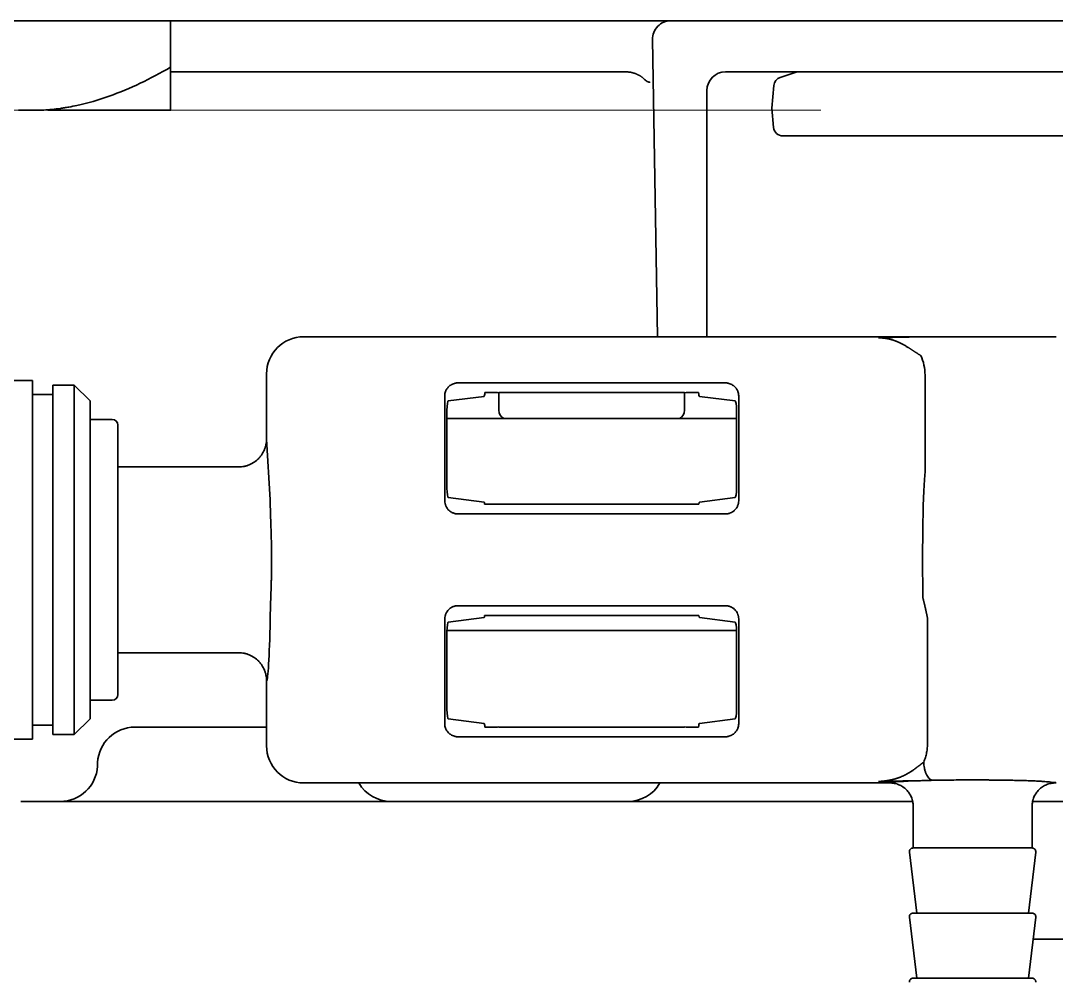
# Model space of a CAD drawing. Extents: x 5809 to 10669, y -850 to 3886.
# Drawn here: x 6519.1 to 6574.9, y 1319.1 to 1370.8 of the extents above; entities that cross this region are included whole.
import ezdxf

# ---------------------------------------------------------------- set-up
doc = ezdxf.new("R2010")
doc.units = 0
doc.header["$LTSCALE"] = 5
doc.layers.get('0').update_dxf_attribs({"linetype": 'CONTINUOUS', "lineweight": 0})
doc.layers.add('1', color=7, linetype='CONTINUOUS', true_color=0xffffff)

msp = doc.modelspace()

# ---------------------------------------------------------------- linework, layer by layer
at = {"color": 3}
msp.add_line((6462.201, 1366.019), (6562.201, 1366.019), dxfattribs=at)
at = {"layer": '1', "color": 7, "linetype": 'Continuous', "lineweight": 35}
for p, q in [((6678.573, 1370.826), (5822.573, 1370.826)), ((6527.201, 1368.319), (6527.201, 1370.826)), ((6553.177, 1367.69), (6553.14, 1369.809)), ((6551.696, 1368.076), (6527.201, 1368.076)), ((6553.177, 1367.69), (6553.419, 1353.826)), ((6557.072, 1368.076), (6575.675, 1368.076)), ((6560.923, 1368.076), (6560.019, 1367.775)), ((6559.573, 1366.126), (6559.679, 1367.344)), ((6556.073, 1367.076), (6556.073, 1353.826)), ((6519.022, 1366.019), (6520.381, 1366.019)), ((6559.573, 1366.126), (6559.664, 1365.083)), ((6567.573, 1364.626), (6560.162, 1364.626)), ((6594.656, 1364.626), (6567.573, 1364.626)), ((6534.372, 1353.826), (6574.875, 1353.826)), ((6532.373, 1348.326), (6532.373, 1351.827)), ((6567.812, 1351.767), (6567.812, 1347.04)), ((6519.773, 1351.476), (6510.573, 1351.476)), ((6519.773, 1351.476), (6519.773, 1332.176)), ((6520.873, 1351.226), (6520.873, 1332.426)), ((6522.023, 1351.226), (6520.873, 1351.226)), ((6522.023, 1351.226), (6522.023, 1332.426)), ((6522.873, 1350.376), (6522.023, 1351.226)), ((6557.028, 1351.349), (6542.717, 1351.349)), ((6520.873, 1350.726), (6519.773, 1350.726)), ((6522.873, 1350.376), (6522.873, 1333.276)), ((6541.964, 1350.646), (6541.964, 1345.006)), ((6544.08, 1350.621), (6542.153, 1350.382)), ((6544.119, 1350.826), (6544.122, 1350.826)), ((6544.415, 1350.826), (6544.122, 1350.826)), ((6544.873, 1349.876), (6544.873, 1350.826)), ((6544.873, 1350.826), (6554.873, 1350.826)), ((6554.873, 1350.826), (6554.873, 1349.876)), ((6555.624, 1350.826), (6555.331, 1350.826)), ((6555.624, 1350.826), (6555.626, 1350.826)), ((6557.593, 1350.382), (6555.666, 1350.621)), ((6557.782, 1345.006), (6557.782, 1350.646)), ((6542.084, 1349.882), (6542.084, 1345.671)), ((6557.662, 1345.671), (6557.662, 1349.882)), ((6524.073, 1349.376), (6522.873, 1349.376)), ((6542.084, 1349.426), (6557.662, 1349.426)), ((6524.373, 1341.826), (6524.373, 1349.076)), ((6532.568, 1345.058), (6532.373, 1348.326)), ((6567.812, 1347.04), (6567.812, 1346.566)), ((6530.872, 1346.826), (6524.373, 1346.826)), ((6542.153, 1345.171), (6544.08, 1344.931)), ((6555.634, 1344.824), (6544.112, 1344.824)), ((6555.666, 1344.931), (6557.593, 1345.171)), ((6542.69, 1344.293), (6557.056, 1344.293)), ((6524.373, 1334.576), (6524.373, 1341.826)), ((6557.056, 1339.36), (6542.69, 1339.36)), ((6544.08, 1338.721), (6542.153, 1338.482)), ((6555.633, 1338.826), (6544.109, 1338.826)), ((6544.113, 1338.829), (6555.634, 1338.829)), ((6557.593, 1338.482), (6555.666, 1338.721)), ((6567.948, 1338.673), (6567.948, 1331.992)), ((6541.964, 1338.646), (6541.964, 1333.006)), ((6557.782, 1333.006), (6557.782, 1338.646)), ((6542.084, 1338.026), (6557.662, 1338.026)), ((6542.084, 1337.982), (6542.084, 1333.771)), ((6557.662, 1333.771), (6557.662, 1337.982)), ((6524.373, 1336.826), (6530.872, 1336.826)), ((6532.373, 1331.825), (6532.373, 1335.326)), ((6522.873, 1334.276), (6524.073, 1334.276)), ((6522.023, 1332.426), (6522.873, 1333.276)), ((6542.153, 1333.271), (6544.08, 1333.031)), ((6555.666, 1333.031), (6557.593, 1333.271)), ((6519.773, 1332.926), (6520.873, 1332.926)), ((6525.28, 1332.826), (6526.279, 1332.826)), ((6526.279, 1332.826), (6532.373, 1332.826)), ((6544.122, 1332.826), (6544.119, 1332.826)), ((6544.122, 1332.826), (6544.415, 1332.826)), ((6554.873, 1332.826), (6544.873, 1332.826)), ((6555.331, 1332.826), (6555.624, 1332.826)), ((6555.626, 1332.826), (6555.624, 1332.826)), ((6509.373, 1332.176), (6519.773, 1332.176)), ((6520.873, 1332.426), (6522.023, 1332.426)), ((6542.717, 1332.303), (6557.028, 1332.303)), ((6523.272, 1330.721), (6523.283, 1330.931)), ((6534.372, 1329.826), (6565.923, 1329.826)), ((6574.858, 1329.843), (6574.788, 1329.844)), ((6574.823, 1329.826), (6574.875, 1329.826)), ((6519.144, 1328.826), (6525.791, 1328.826)), ((6525.791, 1328.826), (6528.672, 1328.826)), ((6528.672, 1328.826), (6551.319, 1328.826)), ((6551.319, 1328.826), (6554.17, 1328.826)), ((6554.17, 1328.826), (6555.48, 1328.826)), ((6562.545, 1328.826), (6566.499, 1328.826)), ((6573.601, 1328.826), (6604.663, 1328.826)), ((6567.173, 1328.575), (6567.173, 1326.326)), ((6573.573, 1326.326), (6573.573, 1328.575)), ((6566.974, 1326.102), (6567.373, 1322.826)), ((6573.573, 1326.326), (6567.173, 1326.326)), ((6573.373, 1322.826), (6573.771, 1326.102)), ((6566.974, 1322.602), (6567.373, 1319.326)), ((6567.173, 1322.826), (6573.573, 1322.826)), ((6573.373, 1319.326), (6573.771, 1322.602)), ((6603.159, 1321.426), (6573.628, 1321.426)), ((6567.173, 1319.326), (6573.573, 1319.326))]:
    msp.add_line(p, q, dxfattribs=at)
for centre, radius, start, end in [((6554.14, 1369.826), 1, 90, 181), ((6557.073, 1367.076), 1, 90, 180), ((6560.178, 1367.301), 0.5, 108.4349, 175), ((6560.162, 1365.126), 0.5, 185, 270), ((6524.073, 1349.076), 0.3, 0, 90), ((6524.073, 1334.576), 0.3, 270, 0), ((6525.28, 1330.826), 2, 90, 177), ((6521.275, 1330.826), 2, 270, 357), ((6539.071, 1330.826), 2, 210.001, 270), ((6551.815, 1330.826), 2, 270, 329.9996), ((6567.173, 1326.126), 0.2, 90, 186.9365), ((6573.573, 1326.126), 0.2, 353.0635, 90), ((6567.173, 1322.626), 0.2, 90, 186.9365), ((6573.573, 1322.626), 0.2, 353.0635, 90), ((6567.173, 1319.126), 0.2, 90, 186.9365), ((6573.573, 1319.126), 0.2, 353.0635, 90)]:
    msp.add_arc(centre, radius, start, end, dxfattribs=at)
for centre, major_axis, ratio, start_param, end_param in [((6512.201, 1366.02), (15.021, 0), 0.000008, 5.305406, 6.283185), ((6534.374, 1351.825), (-1.416, 1.416), 0.998783, 5.498396, 7.067974), ((6565.311, 1351.764), (1.77, 1.77), 0.998783, 5.498396, 5.931656), ((6542.154, 1349.882), (0, 0.5), 0.140541, 0.017453, 1.570796), ((6544.079, 1350.921), (0, 0.3), 0.140541, 3.159046, 4.390211), ((6544.415, 1350.809), (0.5, 0), 0.034921, 0.411993, 1.570796), ((6555.331, 1350.809), (-0.5, 0), 0.034921, -1.570796, -0.411993), ((6555.666, 1350.921), (0, 0.3), 0.140541, 1.892975, 3.124139), ((6557.592, 1349.882), (0, 0.5), 0.140541, 4.712389, 6.265732), ((6545.375, 1349.876), (-0.502, 0), 0.996195, 0, 1.119749), ((6554.371, 1349.876), (0.502, 0), 0.996195, -1.119749, 0), ((6567.873, 1341.826), (0, 5), 0.038413, 0.323811, 1.994895), ((6542.154, 1345.671), (0, 0.5), 0.140541, 1.570796, 3.124139), ((6557.592, 1345.671), (0, 0.5), 0.140541, 3.159046, 4.712389), ((6544.079, 1344.631), (0, 0.3), 0.140541, -0.872368, -0.017453), ((6555.666, 1344.631), (0, 0.3), 0.140541, 0.017453, 0.872366), ((6544.079, 1339.021), (0, 0.3), 0.140541, 3.159046, 4.012739), ((6555.666, 1339.021), (0, 0.3), 0.140541, 2.274072, 3.124139), ((6532.371, 1341.826), (0, 6.5), 0.034921, 3.14965, 4.192009), ((6542.154, 1337.982), (0, 0.5), 0.140541, 0.017453, 1.570796), ((6557.592, 1337.982), (0, 0.5), 0.140541, 4.712389, 6.265732), ((6542.154, 1333.771), (0, 0.5), 0.140541, 1.570796, 3.124139), ((6557.592, 1333.771), (0, 0.5), 0.140541, 3.159046, 4.712389), ((6544.079, 1332.731), (0, 0.3), 0.140541, -1.248618, -0.017453), ((6544.415, 1332.844), (0.5, 0), 0.034921, 4.712389, 5.871192), ((6555.331, 1332.844), (0.5, 0), 0.034921, 3.553586, 4.712389), ((6555.666, 1332.731), (0, 0.3), 0.140541, 0.017453, 1.248618), ((6534.374, 1331.827), (-1.416, -1.416), 0.998783, 5.498396, 7.067974), ((6570.373, 1329.825), (-4.45, 0), 0.034921, -0.77618, -0.009802)]:
    msp.add_ellipse(centre, major_axis=major_axis, ratio=ratio, start_param=start_param, end_param=end_param, dxfattribs=at)
for points, degree, knots in [([(6527.201, 1368.319), (6526.666, 1368.01), (6525.583, 1367.434), (6524.469, 1366.965), (6523.335, 1366.562), (6522.759, 1366.394), (6522.023, 1366.236), (6521.876, 1366.207), (6521.653, 1366.167), (6521.578, 1366.154), (6521.429, 1366.131), (6521.056, 1366.075), (6520.682, 1366.037), (6520.381, 1366.019)], 3, [0, 0, 0, 0, 0.25, 0.5, 0.5, 0.75, 0.75, 0.8125, 0.8125, 0.84375, 0.84375, 0.875, 1, 1, 1, 1]), ([(6527.201, 1366.019), (6527.201, 1366.056), (6527.201, 1366.139), (6527.201, 1366.389), (6527.201, 1366.556), (6527.201, 1366.857), (6527.201, 1366.967), (6527.201, 1367.142), (6527.201, 1367.203), (6527.201, 1367.296), (6527.201, 1367.328), (6527.201, 1367.392), (6527.201, 1367.555), (6527.201, 1367.865), (6527.201, 1368.165), (6527.201, 1368.319)], 3, [0, 0, 0, 0, 0.25, 0.25, 0.5, 0.5, 0.625, 0.625, 0.6875, 0.6875, 0.71875, 0.71875, 0.75, 0.875, 1, 1, 1, 1]), ([(6552.6, 1367.773), (6552.681, 1367.697), (6552.84, 1367.568), (6552.954, 1367.515), (6553.011, 1367.53), (6553.023, 1367.536)], 3, [0, 0, 0, 0, 0.391859, 0.866804, 1, 1, 1, 1]), ([(6565.314, 1353.766), (6565.469, 1353.772), (6565.558, 1353.776), (6565.707, 1353.782), (6566.13, 1353.797), (6566.418, 1353.803), (6566.683, 1353.809), (6566.962, 1353.813), (6567.272, 1353.816), (6567.581, 1353.816)], 2, [0, 0, 0, 0.125, 0.125, 0.25, 0.5, 0.5, 0.75, 0.75, 1, 1, 1]), ([(6567.581, 1352.817), (6567.57, 1352.823), (6567.548, 1352.836), (6567.515, 1352.856), (6567.482, 1352.876), (6567.449, 1352.897), (6567.415, 1352.918), (6567.381, 1352.939), (6567.347, 1352.961), (6567.313, 1352.983), (6567.279, 1353.005), (6567.244, 1353.028), (6567.209, 1353.051), (6567.173, 1353.074), (6567.137, 1353.097), (6567.101, 1353.121), (6567.065, 1353.145), (6567.028, 1353.169), (6566.991, 1353.193), (6566.953, 1353.217), (6566.915, 1353.241), (6566.876, 1353.266), (6566.828, 1353.295), (6566.771, 1353.33), (6566.723, 1353.358), (6566.693, 1353.375), (6566.683, 1353.381), (6566.673, 1353.387), (6566.662, 1353.393), (6566.652, 1353.398), (6566.641, 1353.404), (6566.63, 1353.41), (6566.619, 1353.416), (6566.608, 1353.422), (6566.597, 1353.428), (6566.586, 1353.435), (6566.574, 1353.441), (6566.562, 1353.447), (6566.55, 1353.453), (6566.538, 1353.459), (6566.526, 1353.465), (6566.514, 1353.471), (6566.502, 1353.478), (6566.489, 1353.484), (6566.476, 1353.49), (6566.464, 1353.496), (6566.451, 1353.503), (6566.437, 1353.509), (6566.424, 1353.515), (6566.411, 1353.521), (6566.397, 1353.527), (6566.383, 1353.534), (6566.37, 1353.54), (6566.355, 1353.546), (6566.341, 1353.552), (6566.327, 1353.558), (6566.312, 1353.564), (6566.298, 1353.57), (6566.283, 1353.576), (6566.268, 1353.582), (6566.253, 1353.588), (6566.237, 1353.594), (6566.222, 1353.6), (6566.206, 1353.606), (6566.191, 1353.612), (6566.175, 1353.617), (6566.158, 1353.623), (6566.142, 1353.629), (6566.126, 1353.634), (6566.109, 1353.64), (6566.092, 1353.645), (6566.076, 1353.65), (6566.058, 1353.656), (6566.041, 1353.661), (6566.024, 1353.666), (6566.006, 1353.671), (6565.989, 1353.676), (6565.971, 1353.681), (6565.953, 1353.686), (6565.934, 1353.69), (6565.916, 1353.695), (6565.898, 1353.699), (6565.879, 1353.703), (6565.86, 1353.708), (6565.841, 1353.712), (6565.822, 1353.716), (6565.802, 1353.72), (6565.783, 1353.723), (6565.763, 1353.727), (6565.743, 1353.73), (6565.723, 1353.734), (6565.703, 1353.737), (6565.683, 1353.74), (6565.662, 1353.743), (6565.642, 1353.746), (6565.621, 1353.748), (6565.6, 1353.751), (6565.579, 1353.753), (6565.558, 1353.755), (6565.536, 1353.757), (6565.515, 1353.759), (6565.493, 1353.76), (6565.471, 1353.762), (6565.449, 1353.763), (6565.427, 1353.764), (6565.404, 1353.765), (6565.382, 1353.765), (6565.359, 1353.766), (6565.336, 1353.766), (6565.321, 1353.766), (6565.314, 1353.766)], 3, [0, 0, 0, 0, 0.014899, 0.029973, 0.045222, 0.060648, 0.076251, 0.092031, 0.10799, 0.124128, 0.140446, 0.156945, 0.173628, 0.190494, 0.207546, 0.224786, 0.242216, 0.259837, 0.277652, 0.295663, 0.313873, 0.332285, 0.350901, 0.381608, 0.413263, 0.417906, 0.422604, 0.427356, 0.432164, 0.437026, 0.441943, 0.446915, 0.451941, 0.457021, 0.462156, 0.467345, 0.472588, 0.477886, 0.483238, 0.488643, 0.494103, 0.499616, 0.505184, 0.510805, 0.51648, 0.522208, 0.527991, 0.533827, 0.539716, 0.545659, 0.551655, 0.557705, 0.563808, 0.569964, 0.576174, 0.582437, 0.588753, 0.595122, 0.601545, 0.60802, 0.614549, 0.621131, 0.627766, 0.634454, 0.641195, 0.647989, 0.654836, 0.661737, 0.66869, 0.675696, 0.682756, 0.689868, 0.697034, 0.704253, 0.711525, 0.71885, 0.726228, 0.73366, 0.741144, 0.748683, 0.756274, 0.763919, 0.771617, 0.779369, 0.787175, 0.795034, 0.802946, 0.810913, 0.818934, 0.827008, 0.835137, 0.843319, 0.851556, 0.859847, 0.868193, 0.876593, 0.885048, 0.893558, 0.902122, 0.910742, 0.919417, 0.928147, 0.936933, 0.945774, 0.954671, 0.963624, 0.972634, 0.981699, 0.990821, 1, 1, 1, 1]), ([(6542.717, 1351.349), (6542.676, 1351.35), (6542.637, 1351.346), (6542.578, 1351.337), (6542.559, 1351.334), (6542.522, 1351.325), (6542.504, 1351.321), (6542.451, 1351.305), (6542.417, 1351.292), (6542.368, 1351.269), (6542.352, 1351.261), (6542.32, 1351.244), (6542.305, 1351.236), (6542.26, 1351.207), (6542.232, 1351.187), (6542.19, 1351.152), (6542.177, 1351.14), (6542.151, 1351.114), (6542.138, 1351.1), (6542.113, 1351.072), (6542.101, 1351.057), (6542.079, 1351.026), (6542.068, 1351.01), (6542.048, 1350.977), (6542.038, 1350.959), (6542.02, 1350.923), (6542.012, 1350.904), (6542.005, 1350.884)], 3, [0, 0, 0, 0, 0.125, 0.125, 0.1875, 0.1875, 0.25, 0.25, 0.375, 0.375, 0.4375, 0.4375, 0.5, 0.5, 0.625, 0.625, 0.6875, 0.6875, 0.75, 0.75, 0.8125, 0.8125, 0.875, 0.875, 0.9375, 0.9375, 1, 1, 1, 1]), ([(6557.74, 1350.884), (6557.733, 1350.904), (6557.725, 1350.923), (6557.708, 1350.959), (6557.698, 1350.976), (6557.678, 1351.01), (6557.667, 1351.026), (6557.645, 1351.057), (6557.633, 1351.072), (6557.596, 1351.114), (6557.57, 1351.14), (6557.529, 1351.174), (6557.515, 1351.185), (6557.486, 1351.207), (6557.471, 1351.217), (6557.426, 1351.245), (6557.394, 1351.262), (6557.329, 1351.291), (6557.296, 1351.304), (6557.242, 1351.32), (6557.224, 1351.325), (6557.187, 1351.334), (6557.149, 1351.341), (6557.11, 1351.346), (6557.069, 1351.349), (6557.049, 1351.349), (6557.028, 1351.349)], 3, [0, 0, 0, 0, 0.0625, 0.0625, 0.125, 0.125, 0.1875, 0.1875, 0.25, 0.25, 0.375, 0.375, 0.4375, 0.4375, 0.5, 0.5, 0.625, 0.625, 0.75, 0.75, 0.8125, 0.8125, 0.875, 0.9375, 0.9375, 1, 1, 1, 1]), ([(6530.872, 1346.826), (6530.878, 1346.826), (6530.884, 1346.826), (6530.896, 1346.826), (6530.903, 1346.826), (6530.921, 1346.827), (6530.958, 1346.828), (6530.995, 1346.831), (6531.069, 1346.838), (6531.117, 1346.845), (6531.19, 1346.86), (6531.214, 1346.865), (6531.262, 1346.877), (6531.286, 1346.884), (6531.356, 1346.905), (6531.448, 1346.938), (6531.537, 1346.98), (6531.602, 1347.015), (6531.623, 1347.027), (6531.665, 1347.052), (6531.686, 1347.066), (6531.789, 1347.134), (6531.864, 1347.196), (6531.968, 1347.3), (6532.001, 1347.336), (6532.048, 1347.394), (6532.063, 1347.413), (6532.093, 1347.453), (6532.107, 1347.473), (6532.175, 1347.575), (6532.221, 1347.661), (6532.268, 1347.774), (6532.277, 1347.797), (6532.294, 1347.844), (6532.301, 1347.868), (6532.323, 1347.938), (6532.335, 1347.986), (6532.363, 1348.129), (6532.373, 1348.227), (6532.373, 1348.326)], 3, [0, 0, 0, 0, 0.007813, 0.007813, 0.015625, 0.015625, 0.03125, 0.0625, 0.0625, 0.125, 0.125, 0.15625, 0.15625, 0.1875, 0.1875, 0.25, 0.3125, 0.3125, 0.34375, 0.34375, 0.375, 0.375, 0.5, 0.5, 0.5625, 0.5625, 0.59375, 0.59375, 0.625, 0.625, 0.75, 0.75, 0.78125, 0.78125, 0.8125, 0.8125, 0.875, 0.875, 1, 1, 1, 1]), ([(6532.568, 1345.058), (6532.57, 1344.928), (6532.572, 1344.798), (6532.579, 1344.535), (6532.583, 1344.403), (6532.597, 1344.005), (6532.607, 1343.736), (6532.618, 1343.397), (6532.62, 1343.329), (6532.624, 1343.193), (6532.626, 1343.125), (6532.632, 1342.92), (6532.635, 1342.783), (6532.643, 1342.372), (6532.649, 1341.823), (6532.643, 1341.276), (6532.636, 1340.934), (6532.635, 1340.866), (6532.632, 1340.729), (6532.63, 1340.661), (6532.624, 1340.456), (6532.62, 1340.32), (6532.607, 1339.914), (6532.597, 1339.646), (6532.583, 1339.249), (6532.579, 1339.117), (6532.572, 1338.854), (6532.57, 1338.724), (6532.568, 1338.594)], 3, [0, 0, 0, 0, 0.0625, 0.0625, 0.125, 0.125, 0.25, 0.25, 0.28125, 0.28125, 0.3125, 0.3125, 0.375, 0.375, 0.5, 0.625, 0.625, 0.65625, 0.65625, 0.6875, 0.6875, 0.75, 0.75, 0.875, 0.875, 0.9375, 0.9375, 1, 1, 1, 1]), ([(6541.964, 1345.006), (6541.964, 1344.958), (6541.969, 1344.911), (6541.983, 1344.842), (6541.989, 1344.82), (6541.999, 1344.786), (6542.003, 1344.774), (6542.011, 1344.752), (6542.016, 1344.741), (6542.039, 1344.687), (6542.061, 1344.646), (6542.095, 1344.597), (6542.102, 1344.588), (6542.116, 1344.569), (6542.123, 1344.559), (6542.146, 1344.532), (6542.162, 1344.515), (6542.213, 1344.466), (6542.249, 1344.437), (6542.299, 1344.404), (6542.309, 1344.398), (6542.33, 1344.386), (6542.36, 1344.369), (6542.414, 1344.345), (6542.458, 1344.329), (6542.503, 1344.316), (6542.526, 1344.31), (6542.596, 1344.297), (6542.643, 1344.292), (6542.69, 1344.293)], 3, [0, 0, 0, 0, 0.125, 0.125, 0.1875, 0.1875, 0.21875, 0.21875, 0.25, 0.25, 0.375, 0.375, 0.40625, 0.40625, 0.4375, 0.4375, 0.5, 0.5, 0.625, 0.625, 0.65625, 0.65625, 0.6875, 0.75, 0.8125, 0.8125, 0.875, 0.875, 1, 1, 1, 1]), ([(6557.056, 1344.293), (6557.103, 1344.292), (6557.15, 1344.297), (6557.219, 1344.31), (6557.242, 1344.316), (6557.287, 1344.329), (6557.309, 1344.337), (6557.375, 1344.363), (6557.416, 1344.385), (6557.475, 1344.423), (6557.495, 1344.437), (6557.532, 1344.466), (6557.549, 1344.482), (6557.6, 1344.531), (6557.63, 1344.567), (6557.67, 1344.625), (6557.683, 1344.646), (6557.706, 1344.687), (6557.726, 1344.729), (6557.743, 1344.773), (6557.757, 1344.818), (6557.763, 1344.841), (6557.777, 1344.911), (6557.782, 1344.958), (6557.782, 1345.006)], 3, [0, 0, 0, 0, 0.125, 0.125, 0.1875, 0.1875, 0.25, 0.25, 0.375, 0.375, 0.4375, 0.4375, 0.5, 0.5, 0.625, 0.625, 0.6875, 0.6875, 0.75, 0.8125, 0.8125, 0.875, 0.875, 1, 1, 1, 1]), ([(6542.69, 1339.36), (6542.643, 1339.36), (6542.596, 1339.355), (6542.527, 1339.342), (6542.504, 1339.337), (6542.459, 1339.323), (6542.437, 1339.316), (6542.371, 1339.289), (6542.329, 1339.268), (6542.27, 1339.229), (6542.251, 1339.215), (6542.214, 1339.186), (6542.196, 1339.17), (6542.146, 1339.121), (6542.116, 1339.085), (6542.075, 1339.027), (6542.063, 1339.007), (6542.04, 1338.965), (6542.019, 1338.923), (6542.003, 1338.879), (6541.989, 1338.834), (6541.983, 1338.811), (6541.969, 1338.741), (6541.964, 1338.694), (6541.964, 1338.646)], 3, [0, 0, 0, 0, 0.125, 0.125, 0.1875, 0.1875, 0.25, 0.25, 0.375, 0.375, 0.4375, 0.4375, 0.5, 0.5, 0.625, 0.625, 0.6875, 0.6875, 0.75, 0.8125, 0.8125, 0.875, 0.875, 1, 1, 1, 1]), ([(6557.782, 1338.646), (6557.782, 1338.694), (6557.777, 1338.741), (6557.763, 1338.81), (6557.757, 1338.833), (6557.747, 1338.867), (6557.743, 1338.878), (6557.734, 1338.9), (6557.73, 1338.911), (6557.707, 1338.965), (6557.684, 1339.006), (6557.651, 1339.055), (6557.644, 1339.065), (6557.63, 1339.083), (6557.622, 1339.093), (6557.599, 1339.12), (6557.583, 1339.137), (6557.533, 1339.186), (6557.496, 1339.216), (6557.447, 1339.248), (6557.437, 1339.254), (6557.416, 1339.266), (6557.385, 1339.283), (6557.332, 1339.308), (6557.288, 1339.323), (6557.243, 1339.336), (6557.22, 1339.342), (6557.15, 1339.355), (6557.103, 1339.36), (6557.056, 1339.36)], 3, [0, 0, 0, 0, 0.125, 0.125, 0.1875, 0.1875, 0.21875, 0.21875, 0.25, 0.25, 0.375, 0.375, 0.40625, 0.40625, 0.4375, 0.4375, 0.5, 0.5, 0.625, 0.625, 0.65625, 0.65625, 0.6875, 0.75, 0.8125, 0.8125, 0.875, 0.875, 1, 1, 1, 1]), ([(6567.698, 1339.769), (6567.702, 1339.754), (6567.709, 1339.726), (6567.72, 1339.683), (6567.732, 1339.64), (6567.743, 1339.596), (6567.754, 1339.552), (6567.765, 1339.507), (6567.776, 1339.462), (6567.787, 1339.417), (6567.798, 1339.371), (6567.808, 1339.325), (6567.819, 1339.278), (6567.827, 1339.241), (6567.833, 1339.211), (6567.838, 1339.191), (6567.842, 1339.17), (6567.847, 1339.15), (6567.851, 1339.129), (6567.856, 1339.108), (6567.86, 1339.087), (6567.865, 1339.066), (6567.869, 1339.045), (6567.874, 1339.024), (6567.879, 1339.002), (6567.883, 1338.981), (6567.888, 1338.96), (6567.893, 1338.938), (6567.898, 1338.916), (6567.902, 1338.895), (6567.907, 1338.873), (6567.912, 1338.851), (6567.916, 1338.829), (6567.921, 1338.807), (6567.925, 1338.785), (6567.93, 1338.763), (6567.935, 1338.741), (6567.939, 1338.718), (6567.943, 1338.696), (6567.946, 1338.681), (6567.948, 1338.673)], 3, [0, 0, 0, 0, 0.041436, 0.082971, 0.124598, 0.166309, 0.208099, 0.24996, 0.291886, 0.333869, 0.375902, 0.41798, 0.460094, 0.502238, 0.520581, 0.538989, 0.557459, 0.575993, 0.594591, 0.613253, 0.631979, 0.650769, 0.669623, 0.688541, 0.707524, 0.72657, 0.745681, 0.764857, 0.784097, 0.803402, 0.822771, 0.842205, 0.861703, 0.881266, 0.900894, 0.920586, 0.940342, 0.960164, 0.98005, 1, 1, 1, 1]), ([(6532.373, 1335.326), (6532.373, 1335.425), (6532.363, 1335.523), (6532.335, 1335.667), (6532.323, 1335.714), (6532.301, 1335.785), (6532.294, 1335.808), (6532.277, 1335.855), (6532.268, 1335.878), (6532.221, 1335.991), (6532.175, 1336.077), (6532.107, 1336.179), (6532.093, 1336.199), (6532.063, 1336.239), (6532.048, 1336.258), (6532.001, 1336.316), (6531.968, 1336.352), (6531.864, 1336.456), (6531.789, 1336.518), (6531.686, 1336.586), (6531.665, 1336.6), (6531.623, 1336.625), (6531.602, 1336.637), (6531.537, 1336.672), (6531.448, 1336.714), (6531.356, 1336.747), (6531.286, 1336.768), (6531.262, 1336.775), (6531.214, 1336.787), (6531.19, 1336.792), (6531.117, 1336.807), (6531.069, 1336.814), (6530.995, 1336.821), (6530.958, 1336.824), (6530.921, 1336.825), (6530.903, 1336.826), (6530.896, 1336.826), (6530.884, 1336.826), (6530.878, 1336.826), (6530.872, 1336.826)], 3, [0, 0, 0, 0, 0.125, 0.125, 0.1875, 0.1875, 0.21875, 0.21875, 0.25, 0.25, 0.375, 0.375, 0.40625, 0.40625, 0.4375, 0.4375, 0.5, 0.5, 0.625, 0.625, 0.65625, 0.65625, 0.6875, 0.6875, 0.75, 0.8125, 0.8125, 0.84375, 0.84375, 0.875, 0.875, 0.9375, 0.9375, 0.96875, 0.984375, 0.984375, 0.992187, 0.992187, 1, 1, 1, 1]), ([(6542.005, 1332.768), (6542.013, 1332.748), (6542.021, 1332.729), (6542.038, 1332.693), (6542.047, 1332.676), (6542.068, 1332.642), (6542.078, 1332.626), (6542.101, 1332.595), (6542.113, 1332.58), (6542.15, 1332.538), (6542.176, 1332.513), (6542.217, 1332.478), (6542.231, 1332.467), (6542.26, 1332.446), (6542.275, 1332.436), (6542.32, 1332.407), (6542.351, 1332.39), (6542.416, 1332.361), (6542.45, 1332.348), (6542.504, 1332.332), (6542.522, 1332.327), (6542.559, 1332.318), (6542.597, 1332.311), (6542.636, 1332.307), (6542.676, 1332.304), (6542.697, 1332.303), (6542.717, 1332.303)], 3, [0, 0, 0, 0, 0.0625, 0.0625, 0.125, 0.125, 0.1875, 0.1875, 0.25, 0.25, 0.375, 0.375, 0.4375, 0.4375, 0.5, 0.5, 0.625, 0.625, 0.75, 0.75, 0.8125, 0.8125, 0.875, 0.9375, 0.9375, 1, 1, 1, 1]), ([(6557.028, 1332.303), (6557.069, 1332.303), (6557.109, 1332.306), (6557.167, 1332.315), (6557.186, 1332.318), (6557.224, 1332.327), (6557.242, 1332.332), (6557.295, 1332.348), (6557.329, 1332.361), (6557.378, 1332.383), (6557.394, 1332.391), (6557.425, 1332.408), (6557.441, 1332.417), (6557.486, 1332.445), (6557.514, 1332.466), (6557.555, 1332.5), (6557.569, 1332.513), (6557.595, 1332.538), (6557.608, 1332.552), (6557.632, 1332.58), (6557.644, 1332.595), (6557.667, 1332.626), (6557.678, 1332.642), (6557.698, 1332.675), (6557.708, 1332.693), (6557.725, 1332.73), (6557.733, 1332.749), (6557.74, 1332.768)], 3, [0, 0, 0, 0, 0.125, 0.125, 0.1875, 0.1875, 0.25, 0.25, 0.375, 0.375, 0.4375, 0.4375, 0.5, 0.5, 0.625, 0.625, 0.6875, 0.6875, 0.75, 0.75, 0.8125, 0.8125, 0.875, 0.875, 0.9375, 0.9375, 1, 1, 1, 1]), ([(6567.948, 1331.992), (6567.948, 1331.902), (6567.943, 1331.812), (6567.93, 1331.677), (6567.925, 1331.632), (6567.912, 1331.543), (6567.904, 1331.499), (6567.879, 1331.367), (6567.858, 1331.28), (6567.807, 1331.111), (6567.778, 1331.027), (6567.745, 1330.946)], 3, [0, 0, 0, 0, 0.25, 0.25, 0.375, 0.375, 0.5, 0.5, 0.75, 0.75, 1, 1, 1, 1]), ([(6565.3, 1329.9), (6565.311, 1329.9), (6565.331, 1329.902), (6565.363, 1329.904), (6565.394, 1329.906), (6565.426, 1329.909), (6565.457, 1329.912), (6565.489, 1329.915), (6565.52, 1329.918), (6565.552, 1329.921), (6565.583, 1329.925), (6565.615, 1329.929), (6565.646, 1329.933), (6565.677, 1329.937), (6565.708, 1329.941), (6565.738, 1329.946), (6565.768, 1329.95), (6565.798, 1329.955), (6565.828, 1329.96), (6565.857, 1329.966), (6565.886, 1329.971), (6565.915, 1329.976), (6565.943, 1329.982), (6565.971, 1329.988), (6565.998, 1329.994), (6566.025, 1330), (6566.051, 1330.006), (6566.077, 1330.012), (6566.103, 1330.018), (6566.128, 1330.025), (6566.153, 1330.031), (6566.177, 1330.038), (6566.201, 1330.044), (6566.224, 1330.051), (6566.246, 1330.058), (6566.269, 1330.064), (6566.29, 1330.071), (6566.311, 1330.078), (6566.332, 1330.085), (6566.351, 1330.091), (6566.371, 1330.098), (6566.389, 1330.104), (6566.407, 1330.111), (6566.425, 1330.117), (6566.442, 1330.123), (6566.458, 1330.129), (6566.473, 1330.135), (6566.522, 1330.155), (6566.601, 1330.188), (6566.708, 1330.238), (6566.808, 1330.29), (6566.899, 1330.341), (6566.981, 1330.39), (6567.054, 1330.437), (6567.118, 1330.481), (6567.174, 1330.52), (6567.215, 1330.549), (6567.245, 1330.571), (6567.265, 1330.585), (6567.286, 1330.6), (6567.306, 1330.615), (6567.326, 1330.629), (6567.345, 1330.644), (6567.365, 1330.659), (6567.384, 1330.673), (6567.404, 1330.688), (6567.423, 1330.702), (6567.441, 1330.716), (6567.46, 1330.73), (6567.478, 1330.744), (6567.497, 1330.758), (6567.515, 1330.772), (6567.533, 1330.785), (6567.55, 1330.799), (6567.568, 1330.812), (6567.585, 1330.825), (6567.602, 1330.838), (6567.618, 1330.851), (6567.635, 1330.863), (6567.651, 1330.876), (6567.668, 1330.888), (6567.684, 1330.9), (6567.699, 1330.912), (6567.715, 1330.923), (6567.73, 1330.934), (6567.74, 1330.942), (6567.745, 1330.946)], 3, [0, 0, 0, 0, 0.018001, 0.035695, 0.053086, 0.070176, 0.086971, 0.103474, 0.119689, 0.135593, 0.151155, 0.166381, 0.181278, 0.195851, 0.210106, 0.224048, 0.237683, 0.251016, 0.264051, 0.276795, 0.289251, 0.301424, 0.313318, 0.324938, 0.336288, 0.347371, 0.358191, 0.368751, 0.379055, 0.389106, 0.398907, 0.408461, 0.41777, 0.426836, 0.435663, 0.444251, 0.452602, 0.460703, 0.468547, 0.476138, 0.483478, 0.490571, 0.49742, 0.504025, 0.51039, 0.516517, 0.522407, 0.528062, 0.571251, 0.611084, 0.647814, 0.681483, 0.711857, 0.739053, 0.763146, 0.784155, 0.80206, 0.809805, 0.817483, 0.825097, 0.832648, 0.840137, 0.847566, 0.854935, 0.862246, 0.869499, 0.876693, 0.883816, 0.890864, 0.89784, 0.904745, 0.911578, 0.918342, 0.925037, 0.931662, 0.93822, 0.944709, 0.951131, 0.957485, 0.963772, 0.969992, 0.976145, 0.982223, 0.988224, 0.99415, 1, 1, 1, 1]), ([(6567.745, 1330.946), (6567.746, 1330.893), (6567.749, 1330.838), (6567.76, 1330.729), (6567.768, 1330.674), (6567.79, 1330.565), (6567.803, 1330.511), (6567.835, 1330.408), (6567.853, 1330.359), (6567.894, 1330.267), (6567.917, 1330.224), (6567.965, 1330.147), (6567.991, 1330.113), (6568.044, 1330.055), (6568.071, 1330.031), (6568.126, 1329.991), (6568.154, 1329.976), (6568.181, 1329.966)], 3, [0, 0, 0, 0, 0.125, 0.125, 0.25, 0.25, 0.375, 0.375, 0.5, 0.5, 0.625, 0.625, 0.75, 0.75, 0.875, 0.875, 1, 1, 1, 1]), ([(6567.197, 1329.933), (6566.996, 1329.932), (6566.924, 1329.932), (6566.783, 1329.931), (6566.414, 1329.927), (6566.191, 1329.923), (6565.688, 1329.915), (6565.3, 1329.9)], 2, [0, 0, 0, 0.124996, 0.124996, 0.249996, 0.499998, 0.499998, 1, 1, 1]), ([(6567.173, 1328.575), (6567.173, 1328.586), (6567.173, 1328.596), (6567.172, 1328.616), (6567.171, 1328.647), (6567.169, 1328.678), (6567.163, 1328.739), (6567.157, 1328.78), (6567.145, 1328.84), (6567.14, 1328.861), (6567.13, 1328.9), (6567.125, 1328.92), (6567.107, 1328.979), (6567.079, 1329.056), (6567.036, 1329.148), (6567.005, 1329.201), (6566.984, 1329.237), (6566.973, 1329.254), (6566.916, 1329.339), (6566.864, 1329.402), (6566.778, 1329.489), (6566.748, 1329.516), (6566.7, 1329.555), (6566.684, 1329.568), (6566.651, 1329.593), (6566.634, 1329.604), (6566.549, 1329.661), (6566.477, 1329.699), (6566.383, 1329.739), (6566.363, 1329.746), (6566.325, 1329.76), (6566.305, 1329.766), (6566.246, 1329.784), (6566.207, 1329.794), (6566.087, 1329.818), (6566.006, 1329.826), (6565.923, 1329.826)], 3, [0, 0, 0, 0, 0.015625, 0.015625, 0.03125, 0.0625, 0.0625, 0.125, 0.125, 0.15625, 0.15625, 0.1875, 0.1875, 0.25, 0.3125, 0.34375, 0.34375, 0.375, 0.375, 0.5, 0.5, 0.5625, 0.5625, 0.59375, 0.59375, 0.625, 0.625, 0.75, 0.75, 0.78125, 0.78125, 0.8125, 0.8125, 0.875, 0.875, 1, 1, 1, 1]), ([(6567.197, 1329.933), (6567.238, 1329.934), (6567.279, 1329.935), (6567.362, 1329.938), (6567.403, 1329.939), (6567.486, 1329.942), (6567.527, 1329.944), (6567.61, 1329.947), (6567.652, 1329.949), (6567.776, 1329.954), (6567.859, 1329.957), (6567.981, 1329.961), (6568.021, 1329.962), (6568.082, 1329.964), (6568.112, 1329.964), (6568.146, 1329.965), (6568.164, 1329.966), (6568.172, 1329.966), (6568.177, 1329.966), (6568.179, 1329.966), (6568.18, 1329.966), (6568.18, 1329.966), (6568.181, 1329.966), (6568.181, 1329.966), (6568.181, 1329.966), (6568.181, 1329.966)], 3, [0, 0, 0, 0, 0.125002, 0.125002, 0.250003, 0.250003, 0.375005, 0.375005, 0.500007, 0.500007, 0.75001, 0.75001, 0.875012, 0.875012, 0.937513, 0.968763, 0.984389, 0.992201, 0.996108, 0.998061, 0.999037, 0.999526, 0.99977, 0.99977, 1, 1, 1, 1]), ([(6568.181, 1329.966), (6568.315, 1329.969), (6568.453, 1329.971), (6568.736, 1329.976), (6568.88, 1329.978), (6569.175, 1329.981), (6569.326, 1329.982), (6569.518, 1329.984), (6569.557, 1329.984), (6569.634, 1329.984), (6569.75, 1329.985), (6569.866, 1329.986), (6570.099, 1329.986), (6570.254, 1329.987), (6570.566, 1329.987), (6570.722, 1329.986), (6570.917, 1329.985), (6570.956, 1329.985), (6571.034, 1329.985), (6571.151, 1329.984), (6571.266, 1329.983), (6571.495, 1329.982), (6571.646, 1329.98), (6571.943, 1329.977), (6572.087, 1329.974), (6572.366, 1329.97), (6572.502, 1329.967), (6572.764, 1329.962), (6572.891, 1329.959), (6573.045, 1329.954), (6573.075, 1329.954), (6573.134, 1329.952), (6573.223, 1329.949), (6573.307, 1329.947), (6573.471, 1329.941), (6573.574, 1329.937), (6573.767, 1329.929), (6573.857, 1329.925), (6573.961, 1329.919), (6573.981, 1329.918), (6574.021, 1329.916), (6574.079, 1329.912), (6574.132, 1329.909), (6574.233, 1329.902), (6574.293, 1329.897), (6574.344, 1329.892)], 3, [0, 0, 0, 0, 0.0625, 0.0625, 0.125, 0.125, 0.1875, 0.1875, 0.203125, 0.203125, 0.21875, 0.25, 0.25, 0.3125, 0.3125, 0.375, 0.375, 0.390625, 0.390625, 0.40625, 0.4375, 0.4375, 0.5, 0.5, 0.5625, 0.5625, 0.625, 0.625, 0.6875, 0.6875, 0.703125, 0.703125, 0.71875, 0.75, 0.75, 0.8125, 0.8125, 0.875, 0.875, 0.890625, 0.890625, 0.90625, 0.9375, 0.9375, 1, 1, 1, 1]), ([(6574.823, 1329.826), (6574.74, 1329.826), (6574.659, 1329.818), (6574.539, 1329.794), (6574.5, 1329.784), (6574.441, 1329.766), (6574.421, 1329.76), (6574.382, 1329.746), (6574.363, 1329.739), (6574.269, 1329.699), (6574.197, 1329.661), (6574.112, 1329.604), (6574.095, 1329.593), (6574.062, 1329.568), (6574.046, 1329.555), (6573.998, 1329.516), (6573.968, 1329.489), (6573.881, 1329.402), (6573.83, 1329.339), (6573.773, 1329.254), (6573.762, 1329.237), (6573.74, 1329.201), (6573.71, 1329.148), (6573.667, 1329.056), (6573.639, 1328.979), (6573.621, 1328.92), (6573.616, 1328.9), (6573.606, 1328.861), (6573.601, 1328.84), (6573.589, 1328.78), (6573.583, 1328.739), (6573.577, 1328.678), (6573.575, 1328.647), (6573.574, 1328.616), (6573.573, 1328.596), (6573.573, 1328.586), (6573.573, 1328.575)], 3, [0, 0, 0, 0, 0.125, 0.125, 0.1875, 0.1875, 0.21875, 0.21875, 0.25, 0.25, 0.375, 0.375, 0.40625, 0.40625, 0.4375, 0.4375, 0.5, 0.5, 0.625, 0.625, 0.65625, 0.65625, 0.6875, 0.75, 0.8125, 0.8125, 0.84375, 0.84375, 0.875, 0.875, 0.9375, 0.9375, 0.96875, 0.984375, 0.984375, 1, 1, 1, 1]), ([(6574.344, 1329.892), (6574.37, 1329.889), (6574.4, 1329.886), (6574.466, 1329.879), (6574.503, 1329.874), (6574.581, 1329.865), (6574.622, 1329.86), (6574.685, 1329.853), (6574.706, 1329.851), (6574.747, 1329.847), (6574.768, 1329.845), (6574.788, 1329.844)], 3, [0, 0, 0, 0, 0.25, 0.25, 0.5, 0.5, 0.75, 0.75, 0.875, 0.875, 1, 1, 1, 1]), ([(6555.48, 1328.826), (6556.069, 1328.826), (6556.658, 1328.826), (6557.835, 1328.826), (6558.424, 1328.826), (6559.601, 1328.826), (6560.19, 1328.826), (6561.073, 1328.826), (6561.367, 1328.826), (6561.809, 1328.826), (6561.956, 1328.826), (6562.25, 1328.826), (6562.397, 1328.826), (6562.545, 1328.826)], 3, [0, 0, 0, 0, 0.25, 0.25, 0.5, 0.5, 0.75, 0.75, 0.875, 0.875, 0.9375, 0.9375, 1, 1, 1, 1]), ([(6566.499, 1328.826), (6566.641, 1328.826), (6566.782, 1328.826), (6566.998, 1328.826), (6567.071, 1328.826), (6567.145, 1328.826)], 3, [0, 0, 0, 0, 0.657238, 0.657238, 1, 1, 1, 1])]:
    msp.add_open_spline(points, degree=degree, knots=knots, dxfattribs=at)
msp.add_rational_spline([(6551.696, 1368.076), (6552.017, 1368.076), (6552.332, 1367.976), (6552.601, 1367.772)], [1.17135151306, 1.07602009729, 1.02046690701, 1.00469194222], degree=3, dxfattribs=at)
for points in [[(6542.005, 1350.884), (6541.992, 1350.846), (6541.971, 1350.768), (6541.964, 1350.687), (6541.964, 1350.646)], [(6557.782, 1350.646), (6557.782, 1350.687), (6557.775, 1350.768), (6557.754, 1350.846), (6557.74, 1350.884)], [(6541.964, 1333.006), (6541.964, 1332.965), (6541.971, 1332.885), (6541.992, 1332.806), (6542.005, 1332.768)], [(6557.74, 1332.768), (6557.754, 1332.806), (6557.775, 1332.885), (6557.782, 1332.965), (6557.782, 1333.006)]]:
    msp.add_open_spline(points, degree=3, dxfattribs=at)

doc.saveas('drawing.dxf')
